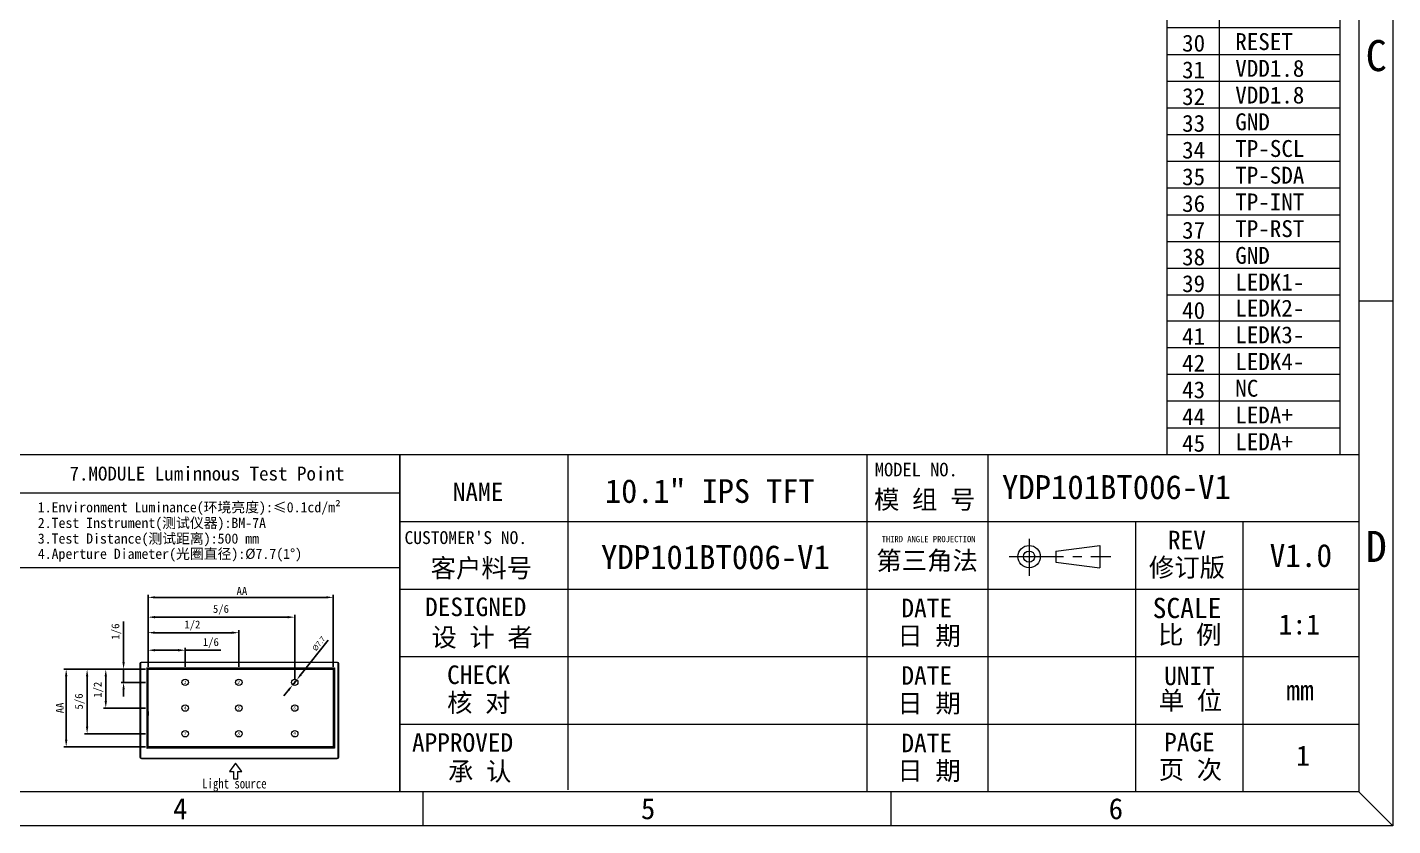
# Model space of a CAD drawing. Header units: millimetres. Extents: x 964 to 1969, y -17351 to -16641.
# Drawn here: x 1492.1 to 1969.4, y -17351.2 to -17071.8 of the extents above; entities that cross this region are included whole.
import ezdxf
from ezdxf.enums import TextEntityAlignment as Align

# ---------------------------------------------------------------- set-up
doc = ezdxf.new("R2010")
doc.units = ezdxf.units.MM
doc.header["$PDMODE"] = 35
doc.linetypes.add('CENTER2', pattern=[28.575, 19.05, -3.175, 3.175, -3.175])
doc.layers.get('0').update_dxf_attribs({"lineweight": 20})
for name, color, linetype in [('BEZEL', 202, 'Continuous'), ('LCD Panel', 4, 'Continuous'), ('标注', 4, 'Continuous')]:
    doc.layers.add(name, color=color, linetype=linetype)
for name, color, linetype, lineweight in [('DIM', 3, 'Continuous', 20), ('from', 7, 'Continuous', 13), ('图框', 7, 'Continuous', 30)]:
    doc.layers.add(name, color=color, linetype=linetype, lineweight=lineweight)
doc.styles.add('宋体', font='')
doc.styles.add('文字', font='')
doc.styles.get('宋体').set_extended_font_data('SimSun')
doc.styles.get('文字').set_extended_font_data('SimSun')
doc.dimstyles.new('无公差', dxfattribs={"dimtxt": 1.5, "dimasz": 1.8, "dimexe": 0.625, "dimexo": 0.625, "dimtad": 1, "dimzin": 9, "dimdsep": 46, "dimtxsty": 'Standard', "dimcen": 2.5, "dimclrd": 256, "dimclre": 256, "dimclrt": 4, "dimadec": 0, "dimazin": 0, "dimtp": 0.1, "dimtm": 0.1, "dimtfac": 1, "dimtmove": 0, "dimatfit": 3, "dimfxl": 1, "dimlwd": 25, "dimlwe": 25, "dimarcsym": 0})

# ---------------------------------------------------------------- blocks, each defined once
blk = doc.blocks.new('*D16')
at = {"layer": 'Defpoints', "color": 0}
for p in [(2516.39, -16408.7), (2516.39, -16413.54), (2525.84, -16413.54)]:
    blk.add_point(p, dxfattribs=at)
at = {"layer": '标注', "lineweight": 25}
for p, q in [((2516.39, -16412.92), (2516.39, -16408.07)), ((2518.19, -16408.7), (2524.04, -16408.7)), ((2525.84, -16412.92), (2525.84, -16408.07)), ((2525.84, -16408.7), (2534.9, -16408.7))]:
    blk.add_line(p, q, dxfattribs=at)
at = {"layer": '标注'}
for points in [[(2518.19, -16408.4), (2518.19, -16409), (2516.39, -16408.7)], [(2524.04, -16408.4), (2524.04, -16409), (2525.84, -16408.7)]]:
    blk.add_solid(points, dxfattribs=at)
at = {"layer": '标注', "color": 4, "lineweight": 0, "insert": (2532.36, -16406.85), "char_height": 3, "attachment_point": 5, "style": '宋体'}
blk.add_mtext('{\\H0.6667x;1/6}', dxfattribs=at)
blk = doc.blocks.new('*D9')
at = {"layer": 'Defpoints', "color": 0}
for p in [(2539.48, -16404.23), (2516.39, -16413.54), (2539.48, -16413.54)]:
    blk.add_point(p, dxfattribs=at)
at = {"layer": '标注', "lineweight": 25}
for p, q in [((2516.39, -16412.92), (2516.39, -16403.6)), ((2518.19, -16404.23), (2537.68, -16404.23)), ((2539.48, -16412.92), (2539.48, -16403.6))]:
    blk.add_line(p, q, dxfattribs=at)
at = {"layer": '标注'}
for points in [[(2518.19, -16403.93), (2518.19, -16404.53), (2516.39, -16404.23)], [(2537.68, -16403.93), (2537.68, -16404.53), (2539.48, -16404.23)]]:
    blk.add_solid(points, dxfattribs=at)
at = {"layer": '标注', "color": 4, "lineweight": 0, "insert": (2527.66, -16402.39), "char_height": 3, "attachment_point": 5, "style": '宋体'}
blk.add_mtext('{\\H0.6667x;1/2}', dxfattribs=at)
blk = doc.blocks.new('*D10')
at = {"layer": 'Defpoints', "color": 0}
for p in [(2516.39, -16413.54), (2510.16, -16416.88), (2516.39, -16416.88)]:
    blk.add_point(p, dxfattribs=at)
at = {"layer": '标注', "lineweight": 25}
for p, q in [((2510.16, -16411.74), (2510.16, -16401.4)), ((2515.77, -16413.54), (2509.54, -16413.54)), ((2510.16, -16416.88), (2510.16, -16413.54)), ((2515.77, -16416.88), (2509.54, -16416.88)), ((2510.16, -16418.68), (2510.16, -16420.48))]:
    blk.add_line(p, q, dxfattribs=at)
at = {"layer": '标注'}
for points in [[(2509.86, -16411.74), (2510.46, -16411.74), (2510.16, -16413.54)], [(2509.86, -16418.68), (2510.46, -16418.68), (2510.16, -16416.88)]]:
    blk.add_solid(points, dxfattribs=at)
at = {"layer": '标注', "color": 4, "lineweight": 0, "insert": (2508.32, -16403.94), "char_height": 3, "attachment_point": 5, "rotation": 90, "style": '宋体'}
blk.add_mtext('{\\H0.6667x;1/6}', dxfattribs=at)
blk = doc.blocks.new('*D11')
at = {"layer": 'Defpoints', "color": 0}
for p in [(2516.39, -16413.54), (2505.63, -16423.42), (2516.39, -16423.42)]:
    blk.add_point(p, dxfattribs=at)
at = {"layer": '标注', "lineweight": 25}
for p, q in [((2515.77, -16413.54), (2505.01, -16413.54)), ((2505.63, -16415.34), (2505.63, -16421.62)), ((2515.77, -16423.42), (2505.01, -16423.42))]:
    blk.add_line(p, q, dxfattribs=at)
at = {"layer": '标注'}
for points in [[(2505.33, -16415.34), (2505.93, -16415.34), (2505.63, -16413.54)], [(2505.33, -16421.62), (2505.93, -16421.62), (2505.63, -16423.42)]]:
    blk.add_solid(points, dxfattribs=at)
at = {"layer": '标注', "color": 4, "lineweight": 0, "insert": (2503.79, -16418.77), "char_height": 3, "attachment_point": 5, "rotation": 90, "style": '宋体'}
blk.add_mtext('{\\H0.6667x;1/2}', dxfattribs=at)
blk = doc.blocks.new('*D12')
at = {"layer": 'Defpoints', "color": 0}
for p in [(2516.39, -16413.54), (2500.88, -16429.96), (2516.39, -16429.96)]:
    blk.add_point(p, dxfattribs=at)
at = {"layer": '标注', "lineweight": 25}
for p, q in [((2515.77, -16413.54), (2500.25, -16413.54)), ((2500.88, -16415.34), (2500.88, -16428.16)), ((2515.77, -16429.96), (2500.25, -16429.96))]:
    blk.add_line(p, q, dxfattribs=at)
at = {"layer": '标注'}
for points in [[(2500.58, -16415.34), (2501.18, -16415.34), (2500.88, -16413.54)], [(2500.58, -16428.16), (2501.18, -16428.16), (2500.88, -16429.96)]]:
    blk.add_solid(points, dxfattribs=at)
at = {"layer": '标注', "color": 4, "lineweight": 0, "insert": (2499.03, -16421.75), "char_height": 3, "attachment_point": 5, "rotation": 90, "style": '宋体'}
blk.add_mtext('{\\H0.6667x;5/6}', dxfattribs=at)
blk = doc.blocks.new('*D17')
at = {"layer": 'Defpoints', "color": 0}
for p in [(2553.2, -16417.52), (2554.22, -16416.23)]:
    blk.add_point(p, dxfattribs=at)
at = {"layer": '标注', "lineweight": 25}
for p, q in [((2562.24, -16406.1), (2555.34, -16414.82)), ((2552.08, -16418.93), (2550.96, -16420.34)), ((2553.2, -16417.52), (2554.22, -16416.23))]:
    blk.add_line(p, q, dxfattribs=at)
at = {"layer": '标注'}
for points in [[(2555.1, -16414.63), (2555.57, -16415.01), (2554.22, -16416.23)], [(2551.84, -16418.75), (2552.31, -16419.12), (2553.2, -16417.52)]]:
    blk.add_solid(points, dxfattribs=at)
at = {"layer": '标注', "color": 4, "lineweight": 0, "insert": (2559.85, -16407.03), "char_height": 3, "attachment_point": 5, "rotation": 51.6321, "style": '宋体'}
blk.add_mtext('{\\fMS PGothic|b0|i0|c134|p34;\\H0.45x;%%C7.7}', dxfattribs=at)
blk = doc.blocks.new('*D13')
at = {"layer": 'Defpoints', "color": 0}
for p in [(2563.51, -16395.24), (2516.39, -16413.54), (2563.51, -16413.54)]:
    blk.add_point(p, dxfattribs=at)
at = {"layer": '标注', "lineweight": 25}
for p, q in [((2516.39, -16412.92), (2516.39, -16394.61)), ((2563.51, -16412.92), (2563.51, -16394.61)), ((2518.19, -16395.24), (2561.71, -16395.24))]:
    blk.add_line(p, q, dxfattribs=at)
at = {"layer": '标注'}
for points in [[(2518.19, -16394.94), (2518.19, -16395.54), (2516.39, -16395.24)], [(2561.71, -16394.94), (2561.71, -16395.54), (2563.51, -16395.24)]]:
    blk.add_solid(points, dxfattribs=at)
at = {"layer": '标注', "color": 4, "lineweight": 0, "insert": (2540.27, -16393.61), "char_height": 3, "attachment_point": 5, "style": '宋体'}
blk.add_mtext('{\\H0.6667x;AA}', dxfattribs=at)
blk = doc.blocks.new('*D14')
at = {"layer": 'Defpoints', "color": 0}
for p in [(2516.39, -16413.54), (2495.56, -16433.3), (2516.39, -16433.3)]:
    blk.add_point(p, dxfattribs=at)
at = {"layer": '标注', "lineweight": 25}
for p, q in [((2515.77, -16413.54), (2494.94, -16413.54)), ((2495.56, -16415.34), (2495.56, -16431.5)), ((2515.77, -16433.3), (2494.94, -16433.3))]:
    blk.add_line(p, q, dxfattribs=at)
at = {"layer": '标注'}
for points in [[(2495.26, -16415.34), (2495.86, -16415.34), (2495.56, -16413.54)], [(2495.26, -16431.5), (2495.86, -16431.5), (2495.56, -16433.3)]]:
    blk.add_solid(points, dxfattribs=at)
at = {"layer": '标注', "color": 4, "lineweight": 0, "insert": (2493.94, -16423.39), "char_height": 3, "attachment_point": 5, "rotation": 90, "style": '宋体'}
blk.add_mtext('{\\H0.6667x;AA}', dxfattribs=at)
blk = doc.blocks.new('*D15')
at = {"layer": 'Defpoints', "color": 0}
for p in [(2553.71, -16400.28), (2516.39, -16413.54), (2553.71, -16416.88)]:
    blk.add_point(p, dxfattribs=at)
at = {"layer": '标注', "lineweight": 25}
for p, q in [((2516.39, -16412.92), (2516.39, -16399.65)), ((2518.19, -16400.28), (2551.91, -16400.28)), ((2553.71, -16416.25), (2553.71, -16399.65))]:
    blk.add_line(p, q, dxfattribs=at)
at = {"layer": '标注'}
for points in [[(2518.19, -16399.98), (2518.19, -16400.58), (2516.39, -16400.28)], [(2551.91, -16399.98), (2551.91, -16400.58), (2553.71, -16400.28)]]:
    blk.add_solid(points, dxfattribs=at)
at = {"layer": '标注', "color": 4, "lineweight": 0, "insert": (2534.93, -16398.43), "char_height": 3, "attachment_point": 5, "style": '宋体'}
blk.add_mtext('{\\H0.6667x;5/6}', dxfattribs=at)
blk = doc.blocks.new('*u18')
at = {"color": 0, "lineweight": 0}
blk.add_line((-24.226, 3.593), (-24.226, -16.678), dxfattribs=at)
at = {"layer": 'BEZEL', "color": 0, "linetype": 'Continuous', "lineweight": 0}
for p, q in [((-25.926, -19.106), (-25.926, 4.815)), ((-25.862, 4.815), (-25.926, 4.815)), ((-25.862, 4.815), (-25.862, -19.106)), ((-25.606, 5.136), (24.242, 5.136)), ((-25.606, 5.072), (-25.606, 5.136)), ((24.242, 5.072), (-25.606, 5.072)), ((24.242, 5.072), (24.242, 5.136)), ((24.563, 4.815), (24.499, 4.815)), ((24.499, -19.106), (24.499, 4.815)), ((24.563, 4.815), (24.563, -19.106)), ((-25.862, -19.106), (-25.926, -19.106)), ((-25.606, -19.363), (24.242, -19.363)), ((-25.606, -19.427), (-25.606, -19.363)), ((24.242, -19.427), (-25.606, -19.427)), ((24.242, -19.427), (24.242, -19.363)), ((24.563, -19.106), (24.499, -19.106))]:
    blk.add_line(p, q, dxfattribs=at)
at = {"layer": 'BEZEL', "color": 0, "linetype": 'Continuous', "lineweight": 0, "extrusion": (0, 0, -1)}
for centre, start, end in [((25.606, 4.815), 0, 90), ((-24.242, 4.815), 90, 180), ((25.606, -19.106), 270, 0), ((-24.242, -19.106), 180, 270)]:
    blk.add_arc(centre, 0.321, start, end, dxfattribs=at)
at = {"layer": 'BEZEL', "color": 0, "linetype": 'Continuous', "lineweight": 0}
for centre, start, end in [((-25.606, 4.815), 90, 180), ((24.242, 4.815), 0, 90), ((-25.606, -19.106), 180, 270), ((24.242, -19.106), 270, 0)]:
    blk.add_arc(centre, 0.256, start, end, dxfattribs=at)
blk.add_rational_spline([(-24.226, 3.593), (-24.226, 3.61), (-24.219, 3.626), (-24.207, 3.638), (-24.195, 3.65), (-24.179, 3.657), (-24.162, 3.657)], [1, 0.949253021674, 0.949253021674, 1, 0.949253021674, 0.949253021674, 1], degree=3, knots=[6.1415927, 6.1415927, 6.1415927, 6.1415927, 6.9269908, 6.9269908, 6.9269908, 7.712389, 7.712389, 7.712389, 7.712389], dxfattribs=at)
for points in [[(-24.162, 3.657), (-8.51, 3.657), (7.562, 3.657), (23.465, 3.657)], [(23.529, 3.593), (23.529, -1.505), (23.529, -7.506), (23.529, -16.678)], [(23.465, -16.742), (7.562, -16.742), (-8.51, -16.742), (-24.162, -16.742)]]:
    blk.add_open_spline(points, degree=3, dxfattribs=at)
for points in [[(23.465, 3.657), (23.482, 3.657), (23.498, 3.65), (23.511, 3.638)], [(23.511, 3.638), (23.523, 3.626), (23.529, 3.61), (23.529, 3.593)], [(-24.226, -16.678), (-24.226, -16.695), (-24.219, -16.711), (-24.207, -16.723)], [(-24.207, -16.723), (-24.195, -16.735), (-24.179, -16.742), (-24.162, -16.742)], [(23.511, -16.723), (23.498, -16.735), (23.482, -16.742), (23.465, -16.742)], [(23.529, -16.678), (23.529, -16.695), (23.523, -16.711), (23.511, -16.723)]]:
    blk.add_rational_spline(points, [1, 0.949253021674, 0.949253021674, 1], degree=3, dxfattribs=at)
at = {"layer": 'from', "color": 0, "lineweight": 0}
for centre in [(-14.454, 0), (-0.823, 0), (13.408, 0), (-14.454, -6.542), (-0.823, -6.542), (13.408, -6.542), (-14.454, -13.085), (-0.823, -13.085), (13.408, -13.085)]:
    blk.add_circle(centre, 0.823, dxfattribs=at)
at = {"layer": 'LCD Panel', "color": 4, "linetype": 'Continuous', "lineweight": 0}
blk.add_lwpolyline([(23.4, 3.55), (23.4, -16.635), (-24.119, -16.635), (-24.119, 3.55)], close=True, dxfattribs=at)
at = {"layer": 'LCD Panel', "color": 5, "lineweight": 0, "ltscale": 0.25}
for points in [[(-23.905, 0), (-23.905, 1.5), (-23.905, 1.836), (-23.905, 3.336)], [(-23.905, 3.336), (-21.587, 3.336), (-18.921, 3.336), (-14.454, 3.336)], [(-23.905, -1.59), (-23.905, -0.09), (-23.905, -1.5), (-23.905, 0)], [(-14.454, 3.336), (-13.587, 3.336), (-10.891, 3.336), (-8.224, 3.336)], [(-8.824, 3.336), (-6.157, 3.336), (-3.49, 3.336), (-0.823, 3.336)], [(-0.823, 3.336), (1.844, 3.336), (4.511, 3.336), (7.178, 3.336)], [(7.178, 3.336), (5.113, 3.336), (12.541, 3.336), (13.408, 3.336)], [(13.408, 3.336), (17.875, 3.336), (20.542, 3.336), (23.209, 3.336)], [(23.209, 3.336), (23.209, -1.59), (23.209, -7.42), (23.209, -16.421)], [(-23.905, -6.542), (-23.905, -5.042), (-23.905, -2.378), (-23.905, -1.59)], [(-23.905, -7.42), (-23.905, -9.543), (-23.905, -8.043), (-23.905, -6.542)], [(-23.905, -13.085), (-23.905, -10.421), (-23.905, -8.92), (-23.905, -7.42)], [(-23.905, -16.421), (-23.905, -14.921), (-23.905, -14.585), (-23.905, -13.085)], [(23.209, -16.421), (7.477, -16.421), (-8.424, -16.421), (-23.905, -16.421)]]:
    blk.add_open_spline(points, degree=3, dxfattribs=at)
at = {"layer": '图框', "color": 0, "lineweight": 0}
for p, q in [((-1.621, -20.583), (-3.156, -22.717)), ((-0.086, -22.717), (-1.621, -20.583)), ((-3.156, -22.717), (-2.158, -22.717)), ((-2.158, -22.717), (-2.158, -24.552)), ((-1.084, -22.717), (-0.086, -22.717)), ((-1.084, -24.552), (-1.084, -22.717)), ((-2.158, -24.552), (-1.084, -24.552))]:
    blk.add_line(p, q, dxfattribs=at)
at = {"layer": 'from', "color": 0, "lineweight": 0, "oblique": 10}
for s, p in [('1', (-14.554, 0)), ('2', (-0.923, 0)), ('3', (13.308, 0)), ('4', (-14.554, -6.542)), ('5', (-0.923, -6.542)), ('6', (13.308, -6.542)), ('7', (-14.554, -13.085)), ('8', (-0.923, -13.085)), ('9', (13.308, -13.085))]:
    blk.add_text(s, height=0.855, dxfattribs=at).set_placement(p, align=Align.MIDDLE)
at = {"layer": '图框', "color": 0, "lineweight": 0, "style": '宋体', "width": 0.8}
blk.add_text('Light source', height=2.50593, dxfattribs=at).set_placement((-10.12, -27.015))
at = {"layer": '标注', "color": 0, "lineweight": 0}
for base, p1, p2, text, override, picture, middle in [((23.209, 21.639), (-23.905, 3.336), (23.209, 3.336), '{\\H0.6667x;AA}', {"dimtxt": 3, "dimtxsty": '宋体', "dimfxl": 1.25}, '*D13', (-0.031, 21.639)), ((13.408, 16.599), (-23.905, 3.336), (13.408, 0), '{\\H0.6667x;5/6}', {"dimtxt": 3, "dimtxsty": '宋体', "dimfxl": 1.25}, '*D15', (-5.369, 16.599)), ((-0.823, 12.647), (-23.905, 3.336), (-0.823, 3.336), '{\\H0.6667x;1/2}', {"dimscale": 1, "dimtxt": 3, "dimtxsty": '宋体', "dimfxl": 1.25}, '*D9', (-12.641, 12.647)), ((-23.905, 8.18), (-14.454, 3.336), (-23.905, 3.336), '{\\H0.6667x;1/6}', {"dimtxt": 3, "dimtxsty": '宋体', "dimfxl": 1.25}, '*D16', (-7.939, 8.18))]:
    dim = blk.add_linear_dim(base=base, p1=p1, p2=p2, text=text, dimstyle='无公差', override=override, dxfattribs=at)
    dim.commit()
    dim.dimension.update_dxf_attribs({"geometry": picture, "text_midpoint": middle, "dimtype": 128, "insert": (-2540.299, 16416.876)})
for base, p2, text, picture, middle in [((-30.137, 0), (-23.905, 0), '{\\H0.6667x;1/6}', '*D10', (-30.137, 12.94)), ((-44.738, -16.421), (-23.905, -16.421), '{\\H0.6667x;AA}', '*D14', (-44.738, -6.51)), ((-34.664, -6.542), (-23.905, -6.542), '{\\H0.6667x;1/2}', '*D11', (-34.664, -1.894))]:
    dim = blk.add_linear_dim(base=base, p1=(-23.905, 3.336), p2=p2, angle=90, text=text, dimstyle='无公差', override={"dimtxt": 3, "dimtxsty": '宋体', "dimfxl": 1.25}, dxfattribs=at)
    dim.commit()
    dim.dimension.update_dxf_attribs({"geometry": picture, "text_midpoint": middle, "dimtype": 128, "insert": (-2540.299, 16416.876)})
dim = blk.add_diameter_dim_2p(p1=(12.898, -0.645), p2=(13.919, 0.645), text='{\\fMS PGothic|b0|i0|c134|p34;\\H0.45x;%%C7.7}', dimstyle='无公差', override={"dimtxt": 3, "dimtxsty": '宋体', "dimfxl": 1.25}, dxfattribs=at)
dim.commit()
dim.dimension.update_dxf_attribs({"geometry": '*D17', "text_midpoint": (20.566, 9.041), "dimtype": 131, "insert": (-2540.299, 16416.876)})
dim = blk.add_linear_dim(base=(-39.422, -13.085), p1=(-23.905, 3.336), p2=(-23.905, -13.085), angle=90, text='{\\H0.6667x;5/6}', dimstyle='无公差', override={"dimtxt": 3, "dimtxsty": '宋体', "dimfxl": 1.25}, dxfattribs=at)
dim.commit()
dim.dimension.update_dxf_attribs({"geometry": '*D12', "text_midpoint": (-41.265, -4.874), "insert": (-2540.299, 16416.876)})

msp = doc.modelspace()

# ---------------------------------------------------------------- linework, layer by layer
at = {"color": 7, "linetype": 'ByBlock', "lineweight": 0}
for p, q in [((1890.44, -16791.405), (1890.44, -17221.273)), ((1950.902, -16791.405), (1950.902, -17221.273)), ((1908.713, -16800.832), (1908.713, -17221.273)), ((1950.902, -16901.789), (1950.902, -17221.273)), ((1890.44, -17071.948), (1950.902, -17071.948)), ((1890.44, -17081.297), (1950.902, -17081.297)), ((1890.44, -17090.646), (1950.902, -17090.646)), ((1890.44, -17099.995), (1950.902, -17099.995)), ((1890.44, -17109.344), (1950.902, -17109.344)), ((1890.44, -17118.693), (1950.902, -17118.693)), ((1890.44, -17128.042), (1950.902, -17128.042)), ((1890.44, -17137.391), (1950.902, -17137.391)), ((1890.44, -17146.739), (1950.902, -17146.739)), ((1890.44, -17156.088), (1950.902, -17156.088)), ((1890.44, -17165.437), (1950.902, -17165.437)), ((1890.44, -17174.529), (1950.902, -17174.529)), ((1890.44, -17183.878), (1950.902, -17183.878)), ((1890.44, -17193.227), (1950.902, -17193.227)), ((1890.44, -17202.576), (1950.902, -17202.576)), ((1890.44, -17211.924), (1950.902, -17211.924)), ((1890.44, -17221.273), (1950.902, -17221.273)), ((1899.619, -17221.273), (1950.902, -17221.273))]:
    msp.add_line(p, q, dxfattribs=at)
at = {"layer": 'DIM', "color": 1, "linetype": 'CENTER2', "lineweight": 0}
for p, q in [((1842.303, -17250.798), (1842.303, -17263.722)), ((1835.318, -17257.016), (1870.917, -17257.016))]:
    msp.add_line(p, q, dxfattribs=at)
at = {"layer": 'DIM', "lineweight": 0}
for p, q in [((1851.678, -17255.063), (1866.987, -17253.111)), ((1851.678, -17255.063), (1851.678, -17258.968)), ((1866.987, -17253.111), (1866.987, -17260.921)), ((1851.678, -17258.968), (1866.987, -17260.921))]:
    msp.add_line(p, q, dxfattribs=at)
for radius in [3.905, 1.953]:
    msp.add_circle((1842.303, -17257.016), radius, dxfattribs=at)
at = {"layer": '图框', "color": 0, "lineweight": 0}
for p, q in [((1969.41, -17167.597), (1957.567, -17167.597)), ((1681.019, -17221.273), (1681.019, -17338.588)), ((1785.519, -17221.273), (1785.519, -17339.321)), ((1827.915, -17221.273), (1827.915, -17339.321)), ((1487.396, -17234.743), (1622.307, -17234.743)), ((1957.567, -17244.883), (1622.307, -17244.883)), ((1879.525, -17244.883), (1879.525, -17339.321)), ((1917.052, -17244.883), (1917.052, -17339.321)), ((1487.396, -17260.793), (1622.307, -17260.793)), ((1957.567, -17268.492), (1622.307, -17268.492)), ((1957.567, -17292.102), (1622.307, -17292.102)), ((1957.567, -17315.711), (1622.307, -17315.711)), ((1630.474, -17351.164), (1630.474, -17339.321)), ((1794.02, -17351.164), (1794.02, -17339.321)), ((1957.567, -17339.321), (1969.41, -17351.164))]:
    msp.add_line(p, q, dxfattribs=at)
for points in [[(964.444, -16640.582), (1969.41, -16640.582), (1969.41, -17351.164), (964.444, -17351.164)], [(976.287, -16652.425), (1957.567, -16652.425), (1957.567, -17339.321), (976.287, -17339.321)], [(1487.396, -17221.273), (1622.307, -17221.273), (1622.307, -17339.321), (1487.396, -17339.321)], [(1622.307, -17221.273), (1957.567, -17221.273), (1957.567, -17339.321), (1622.307, -17339.321)]]:
    msp.add_lwpolyline(points, close=True, dxfattribs=at)

# ---------------------------------------------------------------- block references
at = {"xscale": 1.373976979479161, "yscale": 1.373976979479161, "zscale": 1.373976979479161}
msp.add_blockref('*u18', (1567.123, -17301.004), dxfattribs=at)

# ---------------------------------------------------------------- texts
at = {"color": 0, "lineweight": 0, "style": '宋体'}
for s, p in [('2.Test Instrument(测试仪器):BM-7A', (1495.718, -17247.002)), ('3.Test Distance(测试距离):500 mm', (1495.718, -17252.472)), ('4.Aperture Diameter(光圈直径):%%C7.7(1%%D)', (1495.718, -17257.811))]:
    msp.add_text(s, height=3.55161, dxfattribs=at).set_placement(p)
at = {"color": 7, "linetype": 'ByBlock', "lineweight": 0, "char_height": 5.9181, "attachment_point": 1, "style": '宋体'}
for s, insert, width in [('30', (1895.781, -17074.421), 5.17041), ('RESET', (1914.368, -17073.886), 22.55105), ('31', (1895.781, -17083.77), 5.17041), ('VDD1.8', (1914.368, -17083.235), 22.55105), ('32', (1895.781, -17093.119), 5.17041), ('VDD1.8', (1914.368, -17092.583), 22.55105), ('33', (1895.781, -17102.468), 5.17041), ('GND', (1914.368, -17101.932), 22.55105), ('34', (1895.781, -17111.817), 5.17041), ('TP-SCL', (1914.368, -17111.281), 22.55105), ('35', (1895.781, -17121.165), 5.17041), ('TP-SDA', (1914.368, -17120.63), 22.55105), ('36', (1895.781, -17130.514), 5.17041), ('TP-INT', (1914.368, -17129.979), 22.55105), ('37', (1895.781, -17139.863), 5.17041), ('TP-RST', (1914.368, -17139.328), 22.55105), ('38', (1895.781, -17149.212), 5.17041), ('GND', (1914.368, -17148.677), 22.55105), ('39', (1895.781, -17158.561), 5.17041), ('LEDK1-', (1914.368, -17158.025), 22.55105), ('40', (1895.781, -17167.91), 5.17041), ('LEDK2-', (1914.368, -17167.117), 22.55105), ('41', (1895.781, -17177.002), 5.17041), ('LEDK3-', (1914.368, -17176.466), 22.55105), ('42', (1895.781, -17186.351), 5.17041), ('LEDK4-', (1914.368, -17185.815), 22.55105), ('43', (1895.781, -17195.699), 5.17041), ('NC', (1914.368, -17195.164), 22.55105), ('44', (1895.781, -17205.048), 5.17041), ('LEDA+', (1914.368, -17204.513), 22.55105), ('45', (1895.781, -17214.397), 5.17041), ('LEDA+', (1914.368, -17213.862), 22.55105)]:
    msp.add_mtext(s, dxfattribs=dict(at, insert=insert, width=width))
at = {"lineweight": 0, "insert": (1554.852, -17228.008), "char_height": 4.87077, "width": 134.91127, "attachment_point": 5, "line_spacing_factor": 0.963855, "style": '宋体'}
msp.add_mtext('{\\fSimSun|b1|i0|c134|p2;\\C0;7.MODULE Luminnous Test Point} ', dxfattribs=at)
at = {"layer": 'DIM', "color": 0, "lineweight": 0, "insert": (1937.31, -17256.687), "char_height": 8.0185, "width": 40.51429, "attachment_point": 5, "style": '宋体'}
msp.add_mtext('{\\C2;V1.0}', dxfattribs=at)
at = {"layer": '图框', "color": 0, "lineweight": 0}
for s, height, style, p in [('C', 10.88, '文字', (1959.952, -17087.178)), ('1.Environment Luminance(环境亮度):≤0.1cd/m²', 3.55161, '宋体', (1495.718, -17241.527)), ('D', 10.88, '文字', (1959.952, -17258.902)), ('SCALE ', 7.0828, '文字', (1885.486, -17278.532)), ('UNIT', 6.4992, '文字', (1889.535, -17301.975)), ('4', 7.368, '文字', (1543.038, -17348.882)), ('5', 7.368, '文字', (1706.584, -17348.882)), ('6', 7.368, '文字', (1870.131, -17348.882))]:
    msp.add_text(s, height=height, dxfattribs=dict(at, style=style)).set_placement(p)
at = {"layer": '图框', "color": 0, "lineweight": 0, "style": '文字'}
msp.add_text('THIRD ANGLE PROJECTION', height=2.19349, dxfattribs=at).set_placement((1807.153, -17251.98), align=Align.CENTER)
at = {"layer": '图框', "color": 0, "lineweight": 0, "attachment_point": 1, "style": '文字'}
for s, insert, char_height in [('MODEL NO.', (1788.346, -17224.192), 4.7379), ('NAME', (1640.801, -17231.107), 6.4992), ('{\\C0;模 组 号}', (1788.083, -17233.799), 6.49922), ("CUSTOMER'S NO.", (1623.925, -17248.119), 4.50035), ('REV', (1890.84, -17247.98), 6.4992), ('{\\fSimSun|b0|i0|c134|p54;第三角法}', (1788.909, -17255.153), 6.49922), ('客户料号', (1633.067, -17257.784), 6.4992), ('修订版', (1884.18, -17257.558), 6.4992), ('DESIGNED', (1631.119, -17271.353), 6.4992), ('DATE', (1797.66, -17271.74), 6.4992), ('比 例', (1887.404, -17281.093), 6.4992), ('{\\fSimSun|b0|i0|c134|p2;设 计 者}', (1633.346, -17281.984), 6.49922), ('{\\fSimSun|b0|i0|c134|p2;日 期}', (1796.247, -17281.47), 6.49922), ('CHECK', (1638.815, -17295.094), 6.4992), ('DATE', (1797.66, -17295.349), 6.4992), ('{\\fSimSun|b0|i0|c134|p2;核 对}', (1638.815, -17304.868), 6.49922), ('单 位', (1887.629, -17304.102), 6.4992), ('{\\fSimSun|b0|i0|c134|p2;日 期}', (1796.247, -17305.079), 6.49922), ('APPROVED', (1626.537, -17318.805), 6.4992), ('DATE', (1797.66, -17318.959), 6.4992), ('PAGE', (1889.504, -17318.665), 6.4992), ('承 认', (1639.131, -17328.922), 6.4992), ('{\\fSimSun|b0|i0|c134|p2;日 期}', (1796.247, -17328.689), 6.49922), ('{\\fSimSun|b0|i0|c134|p2;页 次}', (1887.629, -17328.312), 6.49922)]:
    msp.add_mtext(s, dxfattribs=dict(at, insert=insert, char_height=char_height))
for s, insert, char_height, width in [(' 1:1', (1924.717, -17277.192), 7.0828, 27.86886), ('mm', (1932.19, -17300.181), 7.0828, 10.20182), ('1', (1935.623, -17323.12), 7.083, 10.20182)]:
    msp.add_mtext(s, dxfattribs=dict(at, insert=insert, char_height=char_height, width=width))
at = {"layer": '标注', "attachment_point": 1, "style": '宋体'}
for s, width, gutter_width, insert, char_height in [('{\\C2;10.1" IPS TFT}', 92.70107, 31.05, (1694.039, -17229.939), 8.27988), ('{\\C2;YDP101BT006-V1}', 156.7706, 34.155, (1832.812, -17228.51), 8.4), ('{\\C2;YDP101BT006-V1}', 156.7706, 34.155, (1692.637, -17253.007), 8.4)]:
    msp.add_mtext_dynamic_manual_height_columns(s, width=width, gutter_width=gutter_width, heights=[0], dxfattribs=dict(at, insert=insert, char_height=char_height))

doc.saveas('drawing.dxf')
